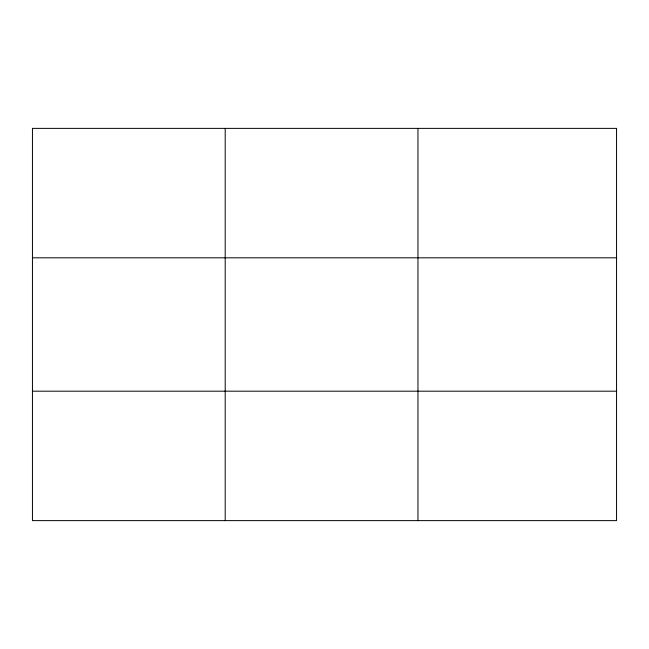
<?xml version="1.0" encoding="UTF-8"?>
<svg xmlns="http://www.w3.org/2000/svg" width="649" height="649" viewBox="0 0 649 649"><rect width="100%" height="100%" fill="white"/><g stroke="black" fill="none" stroke-linecap="round" stroke-linejoin="round"><path stroke-width="0.97" d="M225.203 520.62L225.203 128.38M417.956 520.62L417.956 128.38M32.45 257.815L616.55 257.815M32.45 391.185L616.55 391.185M616.55 128.38L616.55 520.62L32.45 520.62L32.45 128.38L616.55 128.38"/></g></svg>
